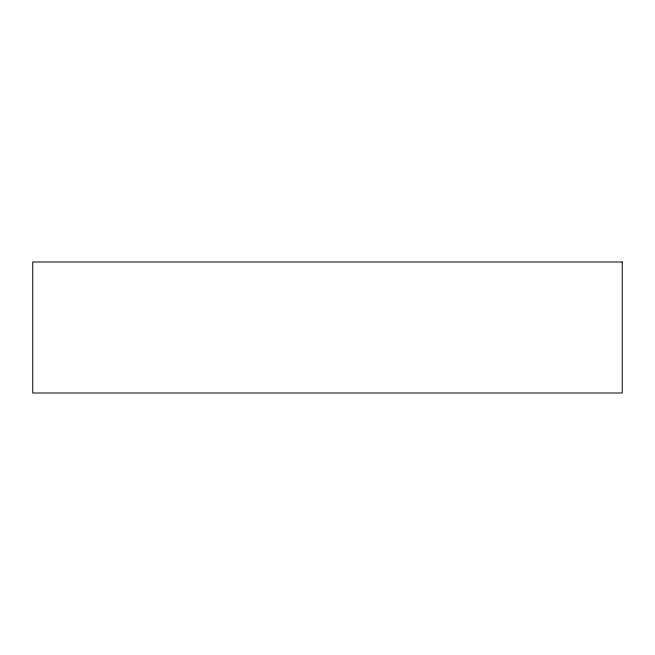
<?xml version="1.0" encoding="UTF-8"?>
<svg xmlns="http://www.w3.org/2000/svg" width="655" height="655" viewBox="0 0 655 655"><rect width="100%" height="100%" fill="white"/><g stroke="black" fill="none" stroke-linecap="round" stroke-linejoin="round"><path stroke-width="0.98" d="M622.25 262L32.75 262L32.75 393L622.25 393L622.25 262"/></g></svg>
